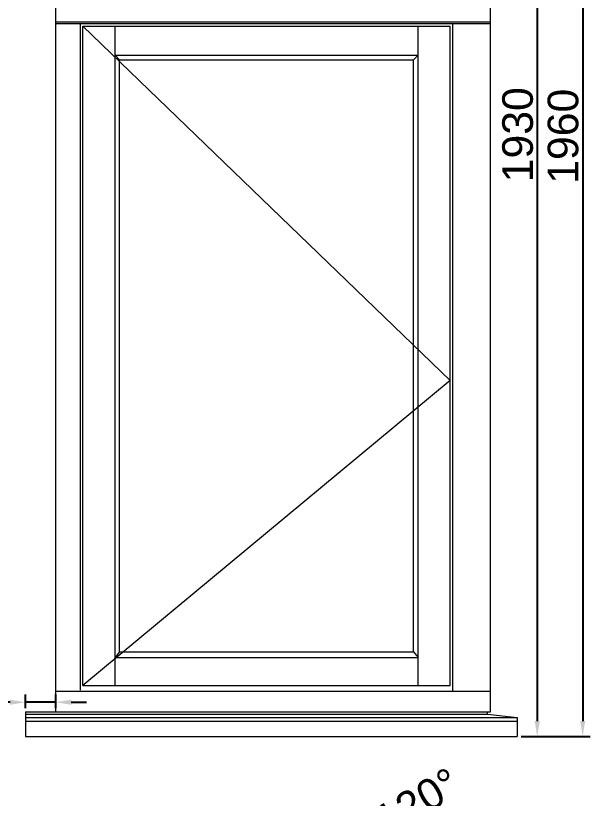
# Model space of a CAD drawing. Header units: millimetres. Extents: x 0 to 182016, y 11 to 3710.
# Drawn here: x 48702 to 49641, y 857 to 2135 of the extents above; entities that cross this region are included whole.
import ezdxf

# ---------------------------------------------------------------- set-up
doc = ezdxf.new("R2010")
doc.units = ezdxf.units.MM
doc.layers.add('FIX varčių lankst.', color=170, linetype='TRACKS', lineweight=13)
doc.styles.get("Standard").update_dxf_attribs({"font": 'arial.ttf'})
doc.linetypes.add('TRACKS', pattern='A,3.81,[130,ltypeshp.shx,S=6.35,R=0,X=0,Y=0],3.81', length=7.62)
doc.dimstyles.new('Padidinti matmenys', dxfattribs={"dimscale": 10, "dimtxt": 5, "dimasz": 2.5, "dimexe": 1.25, "dimexo": 0.625, "dimtad": 1, "dimdec": 1, "dimtxsty": 'Standard', "dimcen": 2.5, "dimadec": 0, "dimazin": 0, "dimtfac": 1, "dimtdec": 1, "dimtmove": 0, "dimatfit": 3, "dimfxl": 1, "dimarcsym": 0})

# ---------------------------------------------------------------- blocks, each defined once
blk = doc.blocks.new('*D1494')
at = {"color": 0, "lineweight": -2, "transparency": 16777216}
for p, q in [((49476.5, 2887.9), (49566.6, 2887.9)), ((49554.1, 2862.9), (49554.1, 982.9)), ((49527.6, 957.9), (49566.6, 957.9))]:
    blk.add_line(p, q, dxfattribs=at)
at = {"color": 0, "transparency": 16777216}
for points in [[(49549.9, 2862.9), (49558.3, 2862.9), (49554.1, 2887.9)], [(49549.9, 982.9), (49558.3, 982.9), (49554.1, 957.9)]]:
    blk.add_solid(points, dxfattribs=at)
at = {"layer": 'Defpoints', "color": 0, "transparency": 16777216}
for p in [(49470.3, 2887.9), (49521.3, 957.9), (49554.1, 957.9)]:
    blk.add_point(p, dxfattribs=at)
at = {"color": 0, "lineweight": 5, "transparency": 16777216, "insert": (49522.3, 1940.4), "char_height": 50, "attachment_point": 5, "rotation": 90}
blk.add_mtext('1930', dxfattribs=at)
blk = doc.blocks.new('*D2060')
at = {"color": 0, "lineweight": -2, "ltscale": 0.1, "transparency": 16777216}
for p, q in [((49438.7, 755.5), (49484.3, 834.6)), ((49400.8, 733.6), (49309.5, 733.6))]:
    blk.add_line(p, q, dxfattribs=at)
blk.add_arc((49426, 733.6), 104.1, 73.7971, 166.2029, dxfattribs=at)
at = {"color": 0, "ltscale": 0.1, "transparency": 16777216}
for points in [[(49456.7, 837.4), (49453.4, 829.7), (49478.1, 823.7)], [(49329.1, 757.9), (49320.8, 758.9), (49322, 733.6)]]:
    blk.add_solid(points, dxfattribs=at)
at = {"layer": 'Defpoints', "color": 0, "ltscale": 0.1, "transparency": 16777216}
for p in [(49408, 836.1), (49435.5, 750.1), (49407, 733.6), (49426, 733.6), (49426, 733.6)]:
    blk.add_point(p, dxfattribs=at)
at = {"color": 0, "ltscale": 0.1, "transparency": 16777216, "insert": (49358.1, 851.3), "char_height": 50, "attachment_point": 5, "rotation": 30}
blk.add_mtext('120°', dxfattribs=at)
blk = doc.blocks.new('*D2061')
at = {"color": 0, "lineweight": -2, "ltscale": 0.1, "transparency": 16777216}
for p, q in [((48718, 1004.1), (48718, 1026.1)), ((48768, 1004.1), (48768, 1026.1)), ((48693, 1013.6), (48584.1, 1013.6)), ((48768, 1013.6), (48718, 1013.6)), ((48793, 1013.6), (48818, 1013.6))]:
    blk.add_line(p, q, dxfattribs=at)
at = {"color": 0, "ltscale": 0.1, "transparency": 16777216}
for points in [[(48693, 1017.8), (48693, 1009.4), (48718, 1013.6)], [(48793, 1017.8), (48793, 1009.4), (48768, 1013.6)]]:
    blk.add_solid(points, dxfattribs=at)
at = {"layer": 'Defpoints', "color": 0, "ltscale": 0.1, "transparency": 16777216}
for p in [(48718, 1013.6), (48718, 997.9), (48768, 997.9)]:
    blk.add_point(p, dxfattribs=at)
at = {"color": 0, "ltscale": 0.1, "transparency": 16777216, "insert": (48626.1, 1045.4), "char_height": 50, "attachment_point": 5}
blk.add_mtext('50', dxfattribs=at)
blk = doc.blocks.new('*D2064')
at = {"color": 0, "lineweight": -2, "ltscale": 0.1, "transparency": 16777216}
for p, q in [((49484.2, 2917.9), (49640.8, 2917.9)), ((49628.3, 2892.9), (49628.3, 982.9)), ((49527.6, 957.9), (49640.8, 957.9))]:
    blk.add_line(p, q, dxfattribs=at)
at = {"color": 0, "ltscale": 0.1, "transparency": 16777216}
for points in [[(49624.2, 2892.9), (49632.5, 2892.9), (49628.3, 2917.9)], [(49624.2, 982.9), (49632.5, 982.9), (49628.3, 957.9)]]:
    blk.add_solid(points, dxfattribs=at)
at = {"layer": 'Defpoints', "color": 0, "ltscale": 0.1, "transparency": 16777216}
for p in [(49478, 2917.9), (49521.3, 957.9), (49628.3, 957.9)]:
    blk.add_point(p, dxfattribs=at)
at = {"color": 0, "ltscale": 0.1, "transparency": 16777216, "insert": (49596.5, 1937.9), "char_height": 50, "attachment_point": 5, "rotation": 90}
blk.add_mtext('1960', dxfattribs=at)

msp = doc.modelspace()

# ---------------------------------------------------------------- linework, layer by layer
at = {"lineweight": 5}
for p, q in [((48768.0414984, 997.8961834), (48768.0414984, 2887.9266326)), ((49477.9919197, 997.8961834), (49477.9919197, 2887.9266326)), ((48768.0414984, 2124.9011768), (49477.9919197, 2124.9011768)), ((48768.0414984, 2121.9011768), (49477.9919197, 2121.9011768)), ((48808.0414984, 1033.2460119), (48808.0414984, 2121.9011768)), ((48812.0414984, 1040.6961834), (48812.0414984, 2117.9011768)), ((48812.0414988, 2117.9011768), (49412.0303952, 2117.9011768)), ((48864.7244044, 1040.6961834), (48864.7244044, 2117.9011768)), ((49359.3474898, 1040.6961834), (49359.3474898, 2117.9011768)), ((49412.0303952, 1040.6961834), (49412.0303952, 2117.9011768)), ((49416.0303952, 1031.8036007), (49416.0303952, 2121.9011768)), ((48864.7244044, 2070.2182711), (49359.3474898, 2070.2182711)), ((48864.7244044, 2070.2182711), (48872.0414988, 2062.9011768)), ((48872.0414988, 1095.6961834), (48872.0414988, 2062.9011768)), ((48872.0414988, 2062.9011768), (49352.0303955, 2062.9011768)), ((49359.3474898, 2070.2182711), (49352.0303955, 2062.9011768)), ((49352.0303955, 1095.6961834), (49352.0303955, 2062.9011768)), ((48872.0414988, 1095.6961834), (48864.7244044, 1086.7148096)), ((48864.7244044, 1086.7148096), (49359.3474898, 1086.7148096)), ((48872.0414988, 1095.6961834), (49352.0303955, 1095.6961834)), ((49352.0303955, 1095.6961834), (49359.3474898, 1086.7148096)), ((48812.0414988, 1040.6961834), (49412.0303952, 1040.6961834)), ((48768.0414984, 1031.8036007), (49477.9919197, 1031.8036007)), ((48718.0414984, 997.8961834), (49477.9919197, 997.8961834)), ((48718.0414984, 997.8961834), (48718.0414984, 957.8961834)), ((48768.0414984, 997.8961834), (49470.2517876, 997.8961834)), ((49472.9919197, 994.1455032), (49472.9919197, 997.8961834)), ((48718.0414984, 994.1455032), (49472.9919197, 994.1455032)), ((48718.0414984, 988.5004779), (49521.3460726, 988.5004779)), ((49472.9919197, 994.1455032), (49521.3460726, 988.5004779)), ((49521.3460726, 988.5004779), (49521.3460726, 957.8961834)), ((48718.0414984, 982.5233097), (49521.3460726, 982.5233097)), ((48718.0414984, 957.8961834), (49521.3460726, 957.8961834))]:
    msp.add_line(p, q, dxfattribs=at)
at = {"layer": 'FIX varčių lankst.', "lineweight": 0, "ltscale": 4}
for p, q in [((48812.0414988, 2117.9011768), (49412.0303955, 1539.2986801)), ((49412.0303955, 1539.2986801), (48812.0414988, 1040.6961834))]:
    msp.add_line(p, q, dxfattribs=at)

# ---------------------------------------------------------------- dimensions: what is measured, and where the dimension line sits
at = {"color": 1, "ltscale": 0.1}
dim = msp.add_linear_dim(base=(49628.3273345, 957.8961834), p1=(49477.9919197, 2917.9266326), p2=(49521.3460726, 957.8961834), angle=90, dimstyle='Padidinti matmenys', dxfattribs=at)
dim.commit()
dim.dimension.update_dxf_attribs({"geometry": '*D2064', "text_midpoint": (49596.5486851, 1937.911408)})
at = {"color": 1, "lineweight": 5}
dim = msp.add_linear_dim(base=(49554.1033211, 957.8961834), p1=(49470.2517876, 2887.9266326), p2=(49521.3460726, 957.8961834), angle=90, dimstyle='Padidinti matmenys', dxfattribs=at)
dim.commit()
dim.dimension.update_dxf_attribs({"geometry": '*D1494', "text_midpoint": (49554.1033211, 1940.411408), "dimtype": 160})
at = {"color": 1, "ltscale": 0.1}
dim = msp.add_linear_dim(base=(48718.0414984, 1013.5916135), p1=(48768.0414984, 997.8961834), p2=(48718.0414984, 997.8961834), dimstyle='Padidinti matmenys', dxfattribs=at)
dim.commit()
dim.dimension.update_dxf_attribs({"geometry": '*D2061', "text_midpoint": (48626.0650318, 1045.3702629)})
dim = msp.add_angular_dim_2l(base=(49407.958803, 836.0957152), line1=((49435.5303955, 750.0611039), (49426.0303955, 733.6066212)), line2=((49426.0303955, 733.6066212), (49407.0303955, 733.6066212)), dimstyle='Padidinti matmenys', dxfattribs=at)
dim.commit()
dim.dimension.update_dxf_attribs({"geometry": '*D2060', "text_midpoint": (49358.1059941, 851.2551355)})

doc.saveas('drawing.dxf')
